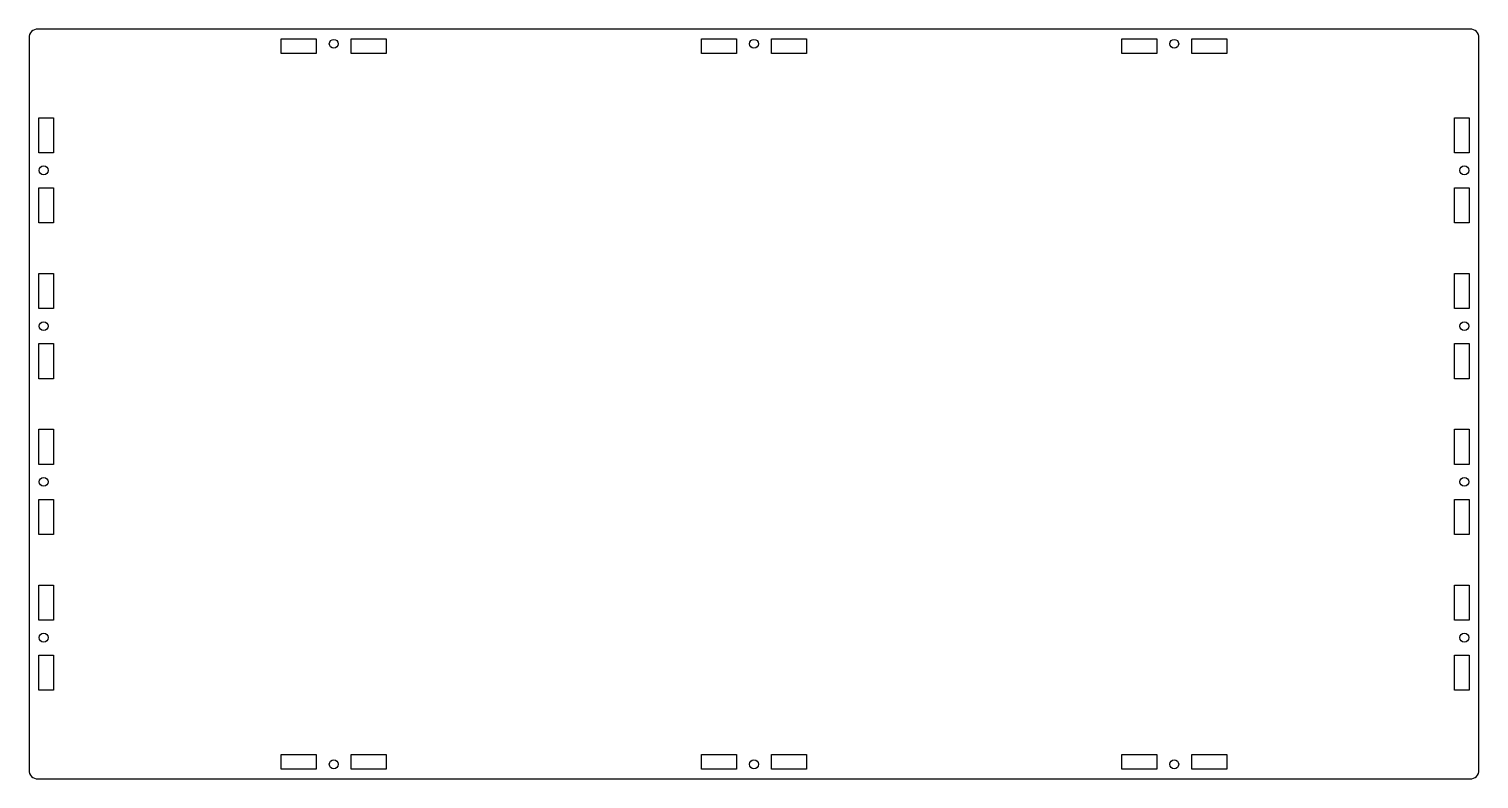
# Model space of a CAD drawing. Header units: millimetres. Extents: x -127 to 287, y -207 to 7.
import ezdxf

# ---------------------------------------------------------------- set-up
doc = ezdxf.new("R2010")
doc.units = ezdxf.units.MM
doc.layers.get('0').update_dxf_attribs({"linetype": 'CONTINUOUS'})

msp = doc.modelspace()

# ---------------------------------------------------------------- linework, layer by layer
msp.add_lwpolyline([(-124.5, 7, 0.414214), (-127, 4.5), (-127, -204.5, 0.414214), (-124.5, -207), (284.5, -207, 0.414214), (287, -204.5), (287, 4.5, 0.414214), (284.5, 7)], format="xyb", close=True)
for points in [[(-55, 4.2), (-45, 4.2), (-45, 0), (-55, 0)], [(-25, 4.2), (-25, 0), (-35, 0), (-35, 4.2)], [(65, 4.2), (75, 4.2), (75, 0), (65, 0)], [(95, 4.2), (95, 0), (85, 0), (85, 4.2)], [(185, 4.2), (195, 4.2), (195, 0), (185, 0)], [(215, 4.2), (215, 0), (205, 0), (205, 4.2)], [(-120, -18.33), (-120, -28.33), (-124.2, -28.33), (-124.2, -18.33)], [(284.2, -28.33), (280, -28.33), (280, -18.33), (284.2, -18.33)], [(-124.2, -38.33), (-120, -38.33), (-120, -48.33), (-124.2, -48.33)], [(280, -48.33), (280, -38.33), (284.2, -38.33), (284.2, -48.33)], [(-120, -62.78), (-120, -72.78), (-124.2, -72.78), (-124.2, -62.78)], [(284.2, -72.78), (280, -72.78), (280, -62.78), (284.2, -62.78)], [(-124.2, -82.78), (-120, -82.78), (-120, -92.78), (-124.2, -92.78)], [(280, -92.78), (280, -82.78), (284.2, -82.78), (284.2, -92.78)], [(-120, -107.22), (-120, -117.22), (-124.2, -117.22), (-124.2, -107.22)], [(284.2, -117.22), (280, -117.22), (280, -107.22), (284.2, -107.22)], [(-124.2, -127.22), (-120, -127.22), (-120, -137.22), (-124.2, -137.22)], [(280, -137.22), (280, -127.22), (284.2, -127.22), (284.2, -137.22)], [(-120, -151.67), (-120, -161.67), (-124.2, -161.67), (-124.2, -151.67)], [(284.2, -161.67), (280, -161.67), (280, -151.67), (284.2, -151.67)], [(-124.2, -171.67), (-120, -171.67), (-120, -181.67), (-124.2, -181.67)], [(280, -181.67), (280, -171.67), (284.2, -171.67), (284.2, -181.67)], [(-55, -200), (-45, -200), (-45, -204.2), (-55, -204.2)], [(-35, -200), (-25, -200), (-25, -204.2), (-35, -204.2)], [(65, -200), (75, -200), (75, -204.2), (65, -204.2)], [(85, -200), (95, -200), (95, -204.2), (85, -204.2)], [(185, -200), (195, -200), (195, -204.2), (185, -204.2)], [(205, -200), (215, -200), (215, -204.2), (205, -204.2)]]:
    msp.add_lwpolyline(points, close=True)
for centre in [(-40, 2.8), (80, 2.8), (200, 2.8), (-122.81, -33.33), (282.81, -33.33), (-122.81, -77.78), (282.81, -77.78), (-122.81, -122.22), (282.81, -122.22), (-122.81, -166.67), (282.81, -166.67), (-40, -202.81), (80, -202.81), (200, -202.81)]:
    msp.add_circle(centre, 1.25)

doc.saveas('drawing.dxf')
